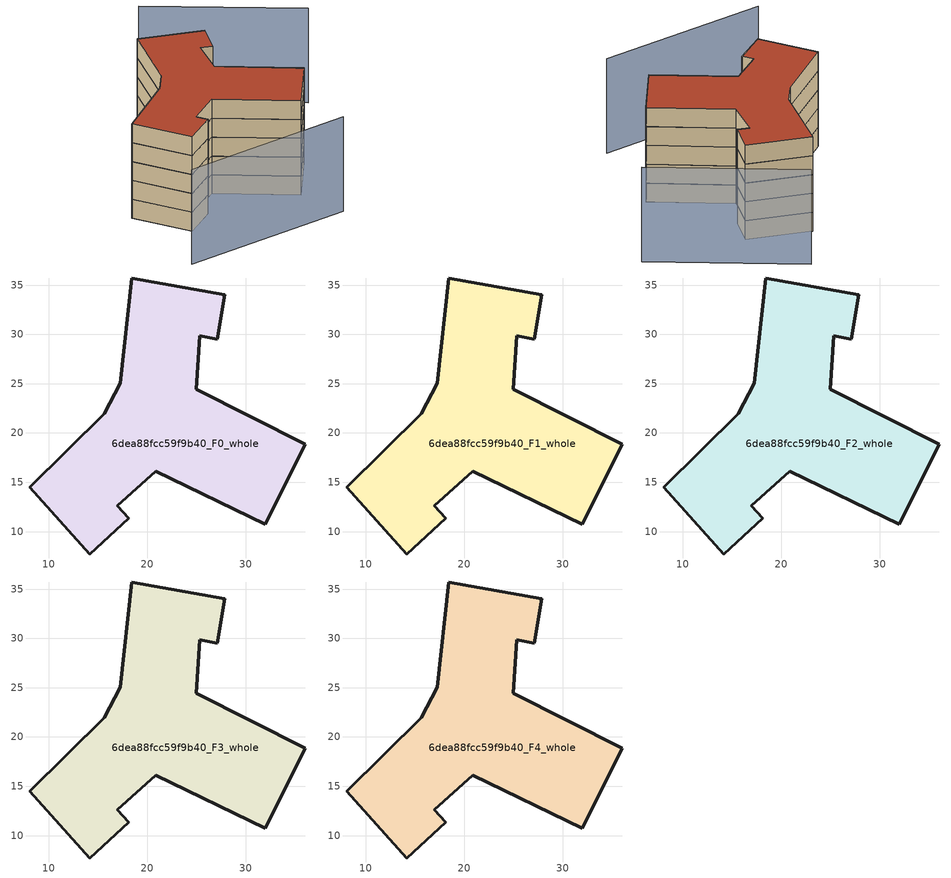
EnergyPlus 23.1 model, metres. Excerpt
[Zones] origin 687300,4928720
6dea88fcc59f9b40_F0_whole
 floor ground (EU_floor_Construction): 31.96,10.72 36.05,18.88 24.96,24.45 25.32,29.85 27.07,29.53 27.88,34.03 18.4,35.73 17.23,25.03 15.63,21.96 8.04,14.48 14.14,7.72 18.13,11.33 16.95,12.63 20.83,16.13 z0
 wall outside (EU_wall_Construction): 36.05,18.88 31.96,10.72 20.83,16.13 16.95,12.63 18.13,11.33 14.14,7.72 8.04,14.48 15.63,21.96 17.23,25.03 18.4,35.73 27.88,34.03 27.07,29.53 25.32,29.85 24.96,24.45 36.05,18.88 z0:3
6dea88fcc59f9b40_F1_whole
 floor to 6dea88fcc59f9b40_F0_whole (EU_floor_Construction): 31.96,10.72 36.05,18.88 24.96,24.45 25.32,29.85 27.07,29.53 27.88,34.03 18.4,35.73 17.23,25.03 15.63,21.96 8.04,14.48 14.14,7.72 18.13,11.33 16.95,12.63 20.83,16.13 z3
 wall outside (EU_wall_Construction): 36.05,18.88 31.96,10.72 20.83,16.13 16.95,12.63 18.13,11.33 14.14,7.72 8.04,14.48 15.63,21.96 17.23,25.03 18.4,35.73 27.88,34.03 27.07,29.53 25.32,29.85 24.96,24.45 36.05,18.88 z3:6
6dea88fcc59f9b40_F2_whole
 floor to 6dea88fcc59f9b40_F1_whole (EU_floor_Construction): 31.96,10.72 36.05,18.88 24.96,24.45 25.32,29.85 27.07,29.53 27.88,34.03 18.4,35.73 17.23,25.03 15.63,21.96 8.04,14.48 14.14,7.72 18.13,11.33 16.95,12.63 20.83,16.13 z6
 wall outside (EU_wall_Construction): 36.05,18.88 31.96,10.72 20.83,16.13 16.95,12.63 18.13,11.33 14.14,7.72 8.04,14.48 15.63,21.96 17.23,25.03 18.4,35.73 27.88,34.03 27.07,29.53 25.32,29.85 24.96,24.45 36.05,18.88 z6:9
6dea88fcc59f9b40_F3_whole
 floor to 6dea88fcc59f9b40_F2_whole (EU_floor_Construction): 31.96,10.72 36.05,18.88 24.96,24.45 25.32,29.85 27.07,29.53 27.88,34.03 18.4,35.73 17.23,25.03 15.63,21.96 8.04,14.48 14.14,7.72 18.13,11.33 16.95,12.63 20.83,16.13 z9
 wall outside (EU_wall_Construction): 36.05,18.88 31.96,10.72 20.83,16.13 16.95,12.63 18.13,11.33 14.14,7.72 8.04,14.48 15.63,21.96 17.23,25.03 18.4,35.73 27.88,34.03 27.07,29.53 25.32,29.85 24.96,24.45 36.05,18.88 z9:12
6dea88fcc59f9b40_F4_whole
 floor to 6dea88fcc59f9b40_F3_whole (EU_floor_Construction): 31.96,10.72 36.05,18.88 24.96,24.45 25.32,29.85 27.07,29.53 27.88,34.03 18.4,35.73 17.23,25.03 15.63,21.96 8.04,14.48 14.14,7.72 18.13,11.33 16.95,12.63 20.83,16.13 z12
 wall outside (EU_wall_Construction): 36.05,18.88 31.96,10.72 20.83,16.13 16.95,12.63 18.13,11.33 14.14,7.72 8.04,14.48 15.63,21.96 17.23,25.03 18.4,35.73 27.88,34.03 27.07,29.53 25.32,29.85 24.96,24.45 36.05,18.88 z12:15
 roof outside (EU_roof_Construction): 27.88,34.03 27.07,29.53 25.32,29.85 24.96,24.45 36.05,18.88 31.96,10.72 20.83,16.13 16.95,12.63 18.13,11.33 14.14,7.72 8.04,14.48 15.63,21.96 17.23,25.03 18.4,35.73 z15
shading: 10.35,-0.53 35.4,4.32 / 43.42,33.77 22.32,43.94 z0:15
[Building]
EU S2 Campaign: North Axis=0; Terrain=City; Solar Distribution=FullExterior
[Site:Location]
Bologna: Latitude=44.5; Longitude=11.25; Time Zone=1; Elevation=37
[SizingPeriod:WeatherFileDays]
AnnualSizingPeriod: Begin Month=1; Begin Day of Month=1; End Month=12; End Day of Month=31; Day of Week for Start Day=Monday; Use Weather File Daylight Saving Period=No; Use Weather File Rain and Snow Indicators=No
[MATERIAL]
EU_InternalMass_Material: Roughness=MediumRough; Thickness=0.1; Conductivity=1; Density=1800; Specific Heat=900; Thermal Absorptance=0.9; Solar Absorptance=0.7; Visible Absorptance=0.7
[MATERIAL:NOMASS] Roughness=MediumRough; Thermal Absorptance=0.9; Solar Absorptance=0.7; Visible Absorptance=0.7
Name | Thermal Resistance
EU_wall_NoMass | 0.905828
EU_roof_NoMass | 0.37593
EU_floor_NoMass | 0.67114
[CONSTRUCTION]
EU_wall_Construction: EU_wall_NoMass
EU_roof_Construction: EU_roof_NoMass
EU_floor_Construction: EU_floor_NoMass
EU_InternalMass_Construction: EU_InternalMass_Material
[ZONE] Type=1; Multiplier=1; Ceiling Height=autocalculate; Volume=1012.58; Floor Area=autocalculate; Part of Total Floor Area=Yes
6dea88fcc59f9b40_F0_whole; 6dea88fcc59f9b40_F1_whole; 6dea88fcc59f9b40_F2_whole; 6dea88fcc59f9b40_F3_whole; 6dea88fcc59f9b40_F4_whole
[INTERNALMASS] Construction=EU_InternalMass_Construction; Surface Area=337.527
Name | Zone or ZoneList
6dea88fcc59f9b40_F0_whole_EU_InternalMass | 6dea88fcc59f9b40_F0_whole
6dea88fcc59f9b40_F1_whole_EU_InternalMass | 6dea88fcc59f9b40_F1_whole
6dea88fcc59f9b40_F2_whole_EU_InternalMass | 6dea88fcc59f9b40_F2_whole
6dea88fcc59f9b40_F3_whole_EU_InternalMass | 6dea88fcc59f9b40_F3_whole
6dea88fcc59f9b40_F4_whole_EU_InternalMass | 6dea88fcc59f9b40_F4_whole
[OTHEREQUIPMENT] Fuel Type=Electricity; Design Level Calculation Method=Watts/Area; Power per Zone Floor Area=1; Fraction Latent=0; Fraction Radiant=0; Fraction Lost=0; Carbon Dioxide Generation Rate=0; EndUse Subcategory=EU_Step8_InternalGains
Name | Zone or ZoneList or Space or SpaceList | Schedule
EU_Step8_InternalGain_6dea88fcc59f9b40_F0_whole_f000 | 6dea88fcc59f9b40_F0_whole | EU_Step8_GainSchedule_6dea88fcc59f9b40_F0_whole_f000
EU_Step8_InternalGain_6dea88fcc59f9b40_F1_whole_f000 | 6dea88fcc59f9b40_F1_whole | EU_Step8_GainSchedule_6dea88fcc59f9b40_F1_whole_f000
EU_Step8_InternalGain_6dea88fcc59f9b40_F2_whole_f000 | 6dea88fcc59f9b40_F2_whole | EU_Step8_GainSchedule_6dea88fcc59f9b40_F2_whole_f000
EU_Step8_InternalGain_6dea88fcc59f9b40_F3_whole_f000 | 6dea88fcc59f9b40_F3_whole | EU_Step8_GainSchedule_6dea88fcc59f9b40_F3_whole_f000
EU_Step8_InternalGain_6dea88fcc59f9b40_F4_whole_f000 | 6dea88fcc59f9b40_F4_whole | EU_Step8_GainSchedule_6dea88fcc59f9b40_F4_whole_f000
[ZONEVENTILATION:DESIGNFLOWRATE] Schedule=EU_AlwaysOn; Design Flow Rate Calculation Method=AirChanges/Hour; Air Changes per Hour=0.73129; Ventilation Type=Natural; Fan Pressure Rise=0; Fan Total Efficiency=1; Constant Term Coefficient=1; Temperature Term Coefficient=0; Velocity Term Coefficient=0; Velocity Squared Term Coefficient=0; Minimum Indoor Temperature=-100; Maximum Indoor Temperature=100; Delta Temperature=-100; Minimum Outdoor Temperature=-100; Maximum Outdoor Temperature=100; Maximum Wind Speed=40
Name | Zone or ZoneList or Space or SpaceList
EU_ConstantAir_6dea88fcc59f9b40_F0_whole | 6dea88fcc59f9b40_F0_whole
EU_ConstantAir_6dea88fcc59f9b40_F1_whole | 6dea88fcc59f9b40_F1_whole
EU_ConstantAir_6dea88fcc59f9b40_F2_whole | 6dea88fcc59f9b40_F2_whole
EU_ConstantAir_6dea88fcc59f9b40_F3_whole | 6dea88fcc59f9b40_F3_whole
EU_ConstantAir_6dea88fcc59f9b40_F4_whole | 6dea88fcc59f9b40_F4_whole
[HVACTEMPLATE:THERMOSTAT] Constant Heating Setpoint=20; Constant Cooling Setpoint=50
EU_HeatOnly_6dea88fcc59f9b40_F0_whole; EU_HeatOnly_6dea88fcc59f9b40_F1_whole; EU_HeatOnly_6dea88fcc59f9b40_F2_whole; EU_HeatOnly_6dea88fcc59f9b40_F3_whole; EU_HeatOnly_6dea88fcc59f9b40_F4_whole
[HVACTEMPLATE:ZONE:IDEALLOADSAIRSYSTEM] System Availability Schedule=EU_AlwaysOn; Maximum Heating Supply Air Temperature=50; Minimum Cooling Supply Air Temperature=13; Maximum Heating Supply Air Humidity Ratio=0.0156; Minimum Cooling Supply Air Humidity Ratio=0.0077; Heating Limit=NoLimit; Cooling Limit=NoLimit; Heating Availability Schedule=EU_AlwaysOn; Cooling Availability Schedule=EU_CoolingOff; Dehumidification Control Type=ConstantSensibleHeatRatio; Cooling Sensible Heat Ratio=0.7; Dehumidification Setpoint=60; Humidification Control Type=None; Humidification Setpoint=30; Outdoor Air Method=None; Outdoor Air Flow Rate per Person=0.00944; Outdoor Air Flow Rate per Zone Floor Area=0; Outdoor Air Flow Rate per Zone=0; Demand Controlled Ventilation Type=None; Outdoor Air Economizer Type=NoEconomizer; Heat Recovery Type=None; Sensible Heat Recovery Effectiveness=0.7; Latent Heat Recovery Effectiveness=0.65
Name | Template Thermostat
6dea88fcc59f9b40_F0_whole | EU_HeatOnly_6dea88fcc59f9b40_F0_whole
6dea88fcc59f9b40_F1_whole | EU_HeatOnly_6dea88fcc59f9b40_F1_whole
6dea88fcc59f9b40_F2_whole | EU_HeatOnly_6dea88fcc59f9b40_F2_whole
6dea88fcc59f9b40_F3_whole | EU_HeatOnly_6dea88fcc59f9b40_F3_whole
6dea88fcc59f9b40_F4_whole | EU_HeatOnly_6dea88fcc59f9b40_F4_whole
[SIZING:ZONE] Zone Cooling Design Supply Air Temperature Input Method=SupplyAirTemperature; Zone Cooling Design Supply Air Temperature=13; Zone Heating Design Supply Air Temperature Input Method=SupplyAirTemperature; Zone Heating Design Supply Air Temperature=50; Zone Cooling Design Supply Air Humidity Ratio=0.008; Zone Heating Design Supply Air Humidity Ratio=0.008; Cooling Design Air Flow Method=DesignDay; Cooling Design Air Flow Rate=0; Cooling Minimum Air Flow per Zone Floor Area=0.000762; Cooling Minimum Air Flow=0; Cooling Minimum Air Flow Fraction=0.2; Heating Design Air Flow Method=DesignDay; Heating Design Air Flow Rate=0; Heating Maximum Air Flow per Zone Floor Area=0.002032; Heating Maximum Air Flow=0.141576; Heating Maximum Air Flow Fraction=0.3; Account for Dedicated Outdoor Air System=No; Dedicated Outdoor Air System Control Strategy=NeutralSupplyAir; Dedicated Outdoor Air Low Setpoint Temperature for Design=autosize; Dedicated Outdoor Air High Setpoint Temperature for Design=autosize; Zone Load Sizing Method=Sensible Load Only No Latent Load; Zone Latent Cooling Design Supply Air Humidity Ratio Input Method=HumidityRatioDifference; Zone Cooling Design Supply Air Humidity Ratio Difference=0.005; Zone Latent Heating Design Supply Air Humidity Ratio Input Method=HumidityRatioDifference; Zone Humidification Design Supply Air Humidity Ratio Difference=0.005
6dea88fcc59f9b40_F0_whole; 6dea88fcc59f9b40_F1_whole; 6dea88fcc59f9b40_F2_whole; 6dea88fcc59f9b40_F3_whole; 6dea88fcc59f9b40_F4_whole
[SCHEDULE:CONSTANT]
Name | Hourly Value
EU_AlwaysOn | 1
EU_CoolingOff | 0
[SCHEDULE:FILE] Column Number=1; Rows to Skip at Top=0; Number of Hours of Data=8760; Column Separator=Comma; Interpolate to Timestep=No; Minutes per Item=60; Adjust Schedule for Daylight Savings=Yes
Name | File
EU_Step8_GainSchedule_6dea88fcc59f9b40_F0_whole_f000 | ../../schedules/6dea88fcc59f9b40/6dea88fcc59f9b40_F0_whole_f000_gain.csv
EU_Step8_GainSchedule_6dea88fcc59f9b40_F1_whole_f000 | ../../schedules/6dea88fcc59f9b40/6dea88fcc59f9b40_F1_whole_f000_gain.csv
EU_Step8_GainSchedule_6dea88fcc59f9b40_F2_whole_f000 | ../../schedules/6dea88fcc59f9b40/6dea88fcc59f9b40_F2_whole_f000_gain.csv
EU_Step8_GainSchedule_6dea88fcc59f9b40_F3_whole_f000 | ../../schedules/6dea88fcc59f9b40/6dea88fcc59f9b40_F3_whole_f000_gain.csv
EU_Step8_GainSchedule_6dea88fcc59f9b40_F4_whole_f000 | ../../schedules/6dea88fcc59f9b40/6dea88fcc59f9b40_F4_whole_f000_gain.csv
